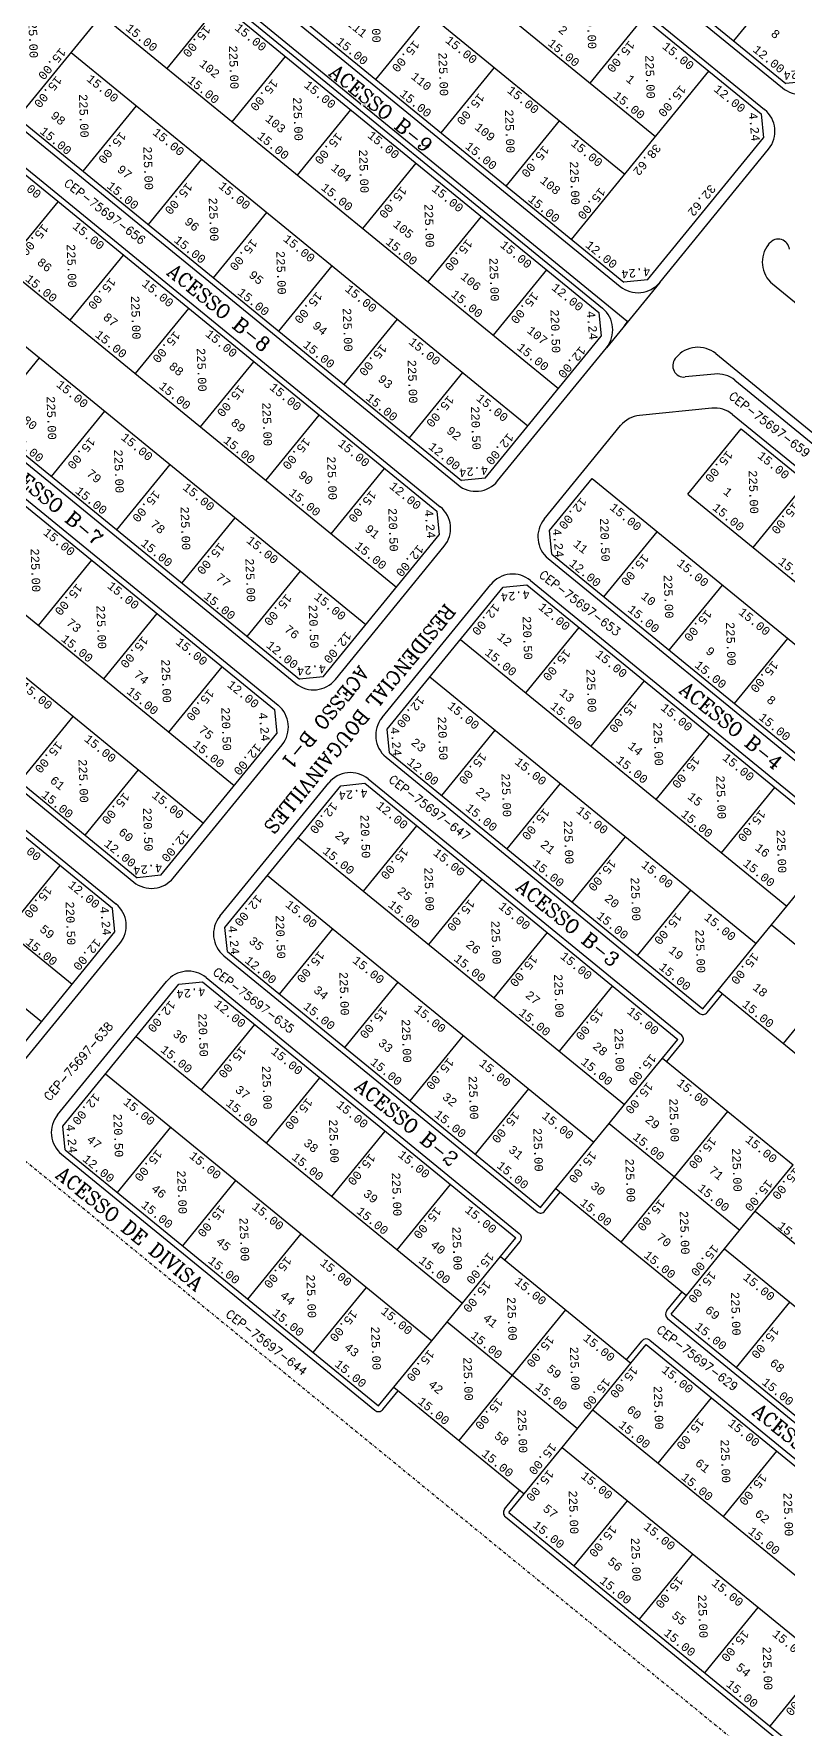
# Model space of a CAD drawing. Extents: x 8330 to 9134, y -11383 to -10245.
# Drawn here: x 8509 to 8643, y -10999.2 to -10697.7 of the extents above; entities that cross this region are included whole.
import ezdxf
from ezdxf.enums import TextEntityAlignment as Align

# ---------------------------------------------------------------- set-up
doc = ezdxf.new("R2010")
doc.units = 0
doc.header["$MEASUREMENT"] = 0
doc.linetypes.add('DASHDOT', pattern=[1, 0.5, -0.25, 0, -0.25])
doc.layers.get('0').update_dxf_attribs({"linetype": 'CONTINUOUS'})
doc.layers.get('Defpoints').update_dxf_attribs({"linetype": 'CONTINUOUS'})
for name, color, linetype in [('AREAS', 1, 'CONTINUOUS'), ('CEP', 6, 'CONTINUOUS'), ('LIMITES', 52, 'CONTINUOUS'), ('LOTES', 132, 'CONTINUOUS'), ('METRAGENS', 40, 'CONTINUOUS'), ('N_LOTE', 160, 'CONTINUOUS'), ('QUADRAS', 1, 'CONTINUOUS'), ('RUA', 160, 'CONTINUOUS')]:
    doc.layers.add(name, color=color, linetype=linetype)
doc.styles.add('MONOTXT', font='MONOTXT', dxfattribs={"height": 0.2})
doc.styles.add('ROMANC', font='ROMANC', dxfattribs={"height": 0.2})
doc.dimstyles.get("Standard").update_dxf_attribs({"dimtxt": 0.18, "dimasz": 0.18, "dimexe": 0.18, "dimexo": 0.0625, "dimgap": 0.09, "dimtad": 0, "dimtih": 1, "dimtoh": 1, "dimdec": 4, "dimzin": 0, "dimdsep": 46, "dimtxsty": 'MONOTXT', "dimcen": 0.09, "dimadec": 0, "dimazin": 0, "dimtfac": 1, "dimtdec": 4, "dimtofl": 0, "dimtmove": 0, "dimatfit": 3, "dimfxl": 1, "dimtolj": 1, "dimtzin": 0, "dimarcsym": 0})

# ---------------------------------------------------------------- blocks, each defined once
blk = doc.blocks.new('*D7')
at = {"color": 0, "lineweight": -2, "transparency": 16777216}
for p, q in [((8519.6, -10672.47), (8520.29, -10671.62)), ((8520.31, -10671.87), (8567.18, -10710.17)), ((8614.5, -10748.84), (8567.64, -10710.55)), ((8614.07, -10749.66), (8614.76, -10748.82))]:
    blk.add_line(p, q, dxfattribs=at)
at = {"color": 0, "transparency": 16777216}
for points in [[(8520.33, -10671.85), (8520.29, -10671.9), (8520.17, -10671.76)], [(8614.52, -10748.82), (8614.49, -10748.86), (8614.64, -10748.96)]]:
    blk.add_solid(points, dxfattribs=at)
at = {"layer": 'Defpoints', "color": 0, "transparency": 16777216}
for p in [(8519.56, -10672.51), (8520.17, -10671.76), (8614.03, -10749.71)]:
    blk.add_point(p, dxfattribs=at)
at = {"color": 0, "transparency": 16777216, "insert": (8567.41, -10710.36), "char_height": 0.2, "attachment_point": 5, "style": 'MONOTXT'}
blk.add_mtext('\\A1;121.9999', dxfattribs=at)

msp = doc.modelspace()

# ---------------------------------------------------------------- linework, layer by layer
msp.add_line((8620.35501, -10741.96584), (8610.86386, -10753.58127))
at = {"layer": 'LIMITES', "linetype": 'DASHDOT'}
msp.add_line((8423.06429, -10829.32276), (8971.48445, -11277.44517), dxfattribs=at)
at = {"layer": 'LOTES', "linetype": 'Continuous'}
for p, q in [((8633.52563, -10698.98024), (8643.01677, -10687.3648)), ((8532.66239, -10703.88694), (8542.15353, -10692.2715)), ((8569.81359, -10705.83325), (8579.30474, -10694.2178)), ((8607.98984, -10706.52508), (8617.48099, -10694.90964)), ((8544.27781, -10713.37808), (8553.76896, -10701.76264)), ((8581.42902, -10715.32439), (8590.92017, -10703.70895)), ((8604.65988, -10734.30667), (8629.09642, -10704.40078)), ((8517.71698, -10722.1774), (8527.20814, -10710.56195)), ((8555.89325, -10722.86923), (8565.38439, -10711.25379)), ((8593.04445, -10724.81553), (8602.5356, -10713.20009)), ((8529.33241, -10731.66854), (8538.82356, -10720.05309)), ((8567.50867, -10732.36037), (8576.99982, -10720.74493)), ((8503.79664, -10739.21337), (8513.28778, -10727.59793)), ((8540.94784, -10741.15968), (8550.43899, -10729.54423)), ((8579.12409, -10741.85151), (8588.61524, -10730.23607)), ((8515.41206, -10748.70451), (8524.90321, -10737.08907)), ((8552.56327, -10750.65082), (8562.05442, -10739.03538)), ((8590.73952, -10751.34265), (8600.23067, -10739.72721)), ((8527.0275, -10758.19566), (8536.51864, -10746.58022)), ((8564.1787, -10760.14196), (8573.66985, -10748.52652)), ((8500.46666, -10766.99497), (8509.95781, -10755.37952)), ((8538.64292, -10767.6868), (8548.13407, -10756.07136)), ((8575.79413, -10769.6331), (8585.28527, -10758.01766)), ((8512.08209, -10776.48611), (8521.57324, -10764.87066)), ((8550.25834, -10777.17794), (8559.74949, -10765.5625)), ((8523.69752, -10785.97725), (8533.18867, -10774.36181)), ((8561.87377, -10786.66908), (8571.36492, -10775.05364)), ((8636.98444, -10789.12994), (8646.47559, -10777.51449)), ((8535.31295, -10795.46839), (8544.8041, -10783.85295)), ((8610.42362, -10797.92924), (8619.91475, -10786.31382)), ((8509.77718, -10803.01322), (8519.26833, -10791.39778)), ((8546.92838, -10804.95953), (8556.41952, -10793.34409)), ((8622.03906, -10807.42037), (8631.53019, -10795.80495)), ((8521.3926, -10812.50436), (8530.88375, -10800.88892)), ((8596.50327, -10814.96525), (8605.99442, -10803.3498)), ((8633.65449, -10816.91151), (8643.14562, -10805.29609)), ((8533.00803, -10821.9955), (8542.49918, -10810.38006)), ((8608.11871, -10824.45638), (8617.60986, -10812.84093)), ((8506.44721, -10830.79481), (8515.93836, -10819.17937)), ((8581.55789, -10833.25568), (8591.04902, -10821.64026)), ((8619.73414, -10833.94752), (8629.22529, -10822.33207)), ((8518.06264, -10840.28595), (8527.55378, -10828.67051)), ((8593.17333, -10842.74681), (8602.66446, -10831.13139)), ((8631.34958, -10843.43865), (8640.84073, -10831.8232)), ((8567.63754, -10850.29169), (8577.12869, -10838.67624)), ((8604.78876, -10852.23795), (8614.27989, -10840.62253)), ((8504.14232, -10857.3219), (8513.63347, -10845.70645)), ((8642.96499, -10852.92982), (8649.72902, -10844.65187)), ((8579.25298, -10859.78282), (8588.74413, -10848.16737)), ((8616.40419, -10861.72909), (8625.89532, -10850.11367)), ((8642.36216, -10877.37388), (8661.34445, -10854.14301)), ((8552.69216, -10868.58212), (8562.18329, -10856.9667)), ((8590.86841, -10869.27396), (8600.35956, -10857.65851)), ((8640.23787, -10856.26731), (8663.46874, -10875.2496)), ((8630.74673, -10867.88274), (8637.51074, -10859.60482)), ((8564.3076, -10878.07325), (8573.79873, -10866.45783)), ((8602.48385, -10878.76509), (8611.975, -10867.14964)), ((8538.77181, -10885.61813), (8548.26296, -10874.00268)), ((8575.92303, -10887.56439), (8585.41416, -10875.94897)), ((8614.09925, -10888.25625), (8620.86329, -10879.97831)), ((8550.38725, -10895.10926), (8559.8784, -10883.49381)), ((8587.53846, -10897.05553), (8597.02959, -10885.44011)), ((8613.49643, -10912.70032), (8632.47872, -10889.46945)), ((8523.82643, -10903.90856), (8533.31756, -10892.29314)), ((8562.00268, -10904.6004), (8571.49383, -10892.98495)), ((8611.37214, -10891.59375), (8634.60301, -10910.57604)), ((8601.881, -10903.20918), (8608.64501, -10894.93126)), ((8637.33011, -10907.23856), (8644.09416, -10898.96059)), ((8535.44187, -10913.39969), (8544.933, -10901.78427)), ((8573.61812, -10914.09153), (8583.10927, -10902.47608)), ((8547.0573, -10922.89083), (8556.54843, -10911.27541)), ((8585.23353, -10923.5827), (8591.99756, -10915.30475)), ((8625.11187, -10922.19146), (8631.87586, -10913.91357)), ((8558.67273, -10932.38197), (8568.16386, -10920.76655)), ((8634.00017, -10935.02012), (8643.4913, -10923.4047)), ((8582.50641, -10926.92019), (8605.73728, -10945.90248)), ((8584.6307, -10948.02676), (8603.61299, -10924.79589)), ((8573.01527, -10938.53562), (8579.77928, -10930.2577)), ((8608.46438, -10942.565), (8615.22843, -10934.28703)), ((8620.07982, -10952.05613), (8629.57097, -10940.44068)), ((8596.24614, -10957.5179), (8603.01013, -10949.24001)), ((8631.69525, -10961.54727), (8641.1864, -10949.93182)), ((8605.13444, -10970.34656), (8614.62557, -10958.73114)), ((8616.74987, -10979.8377), (8626.241, -10968.22228)), ((8628.3653, -10989.32884), (8637.85643, -10977.71342)), ((8639.98073, -10998.81998), (8649.47185, -10987.20457))]:
    msp.add_line(p, q, dxfattribs=at)
at = {"layer": 'QUADRAS', "linetype": 'Continuous'}
for p, q in [((8563.20031, -10642.80774), (8642.18523, -10707.34751)), ((8563.83305, -10642.03338), (8642.81797, -10706.57315)), ((8560.03659, -10646.67955), (8639.02152, -10711.21932)), ((8559.40384, -10647.45392), (8638.38876, -10711.99369)), ((8549.9127, -10659.06936), (8619.60527, -10716.01622)), ((8544.45845, -10665.74437), (8614.15102, -10722.69123)), ((8534.9673, -10677.35981), (8613.95222, -10741.89958)), ((8534.33456, -10678.13417), (8613.31948, -10742.67394)), ((8530.53809, -10682.78035), (8609.52301, -10747.32012)), ((8531.17084, -10682.00598), (8610.15943, -10746.54875)), ((8506.10156, -10712.68623), (8521.04695, -10694.39579)), ((8521.04695, -10694.39579), (8602.35495, -10760.83379)), ((8515.5927, -10701.0708), (8596.9007, -10767.5088)), ((8647.03929, -10706.14829), (8642.81798, -10706.57315)), ((8505.46881, -10713.4606), (8584.45373, -10778.00037)), ((8506.10155, -10712.68624), (8585.08647, -10777.22601)), ((8638.38876, -10711.99369), (8638.81363, -10716.215)), ((8618.17354, -10741.47472), (8638.81363, -10716.21499)), ((8501.67234, -10718.10678), (8580.65726, -10782.64655)), ((8502.30509, -10717.3324), (8581.29002, -10781.87218)), ((8620.35501, -10741.96584), (8639.72961, -10718.25484)), ((8492.1812, -10729.72222), (8573.4892, -10796.16022)), ((8486.72695, -10736.39723), (8568.03495, -10802.83523)), ((8639.72922, -10735.19748), (8639.89141, -10734.99898)), ((8618.17354, -10741.47472), (8613.95223, -10741.89958)), ((8640.43732, -10742.233), (8715.55037, -10803.60896)), ((8476.60306, -10748.78703), (8555.58798, -10813.32681)), ((8477.2358, -10748.01267), (8556.22072, -10812.55244)), ((8609.52301, -10747.32012), (8609.94788, -10751.54143)), ((8473.43935, -10752.65883), (8552.42428, -10817.1986)), ((8589.30779, -10776.80115), (8609.94788, -10751.54142)), ((8472.8066, -10753.4332), (8551.79152, -10817.97297)), ((8591.48926, -10777.29227), (8610.86386, -10753.58127)), ((8623.11586, -10755.52925), (8623.27792, -10755.33091)), ((8630.31344, -10754.62281), (8765.05238, -10864.71994)), ((8630.0794, -10758.25984), (8624.86487, -10758.78468)), ((8633.74382, -10759.36289), (8759.72358, -10862.30277)), ((8629.61458, -10764.33694), (8616.75214, -10765.63152)), ((8463.31546, -10765.04864), (8544.62346, -10831.48664)), ((8599.79041, -10784.07519), (8613.38104, -10767.44267)), ((8633.279, -10765.44), (8681.95461, -10805.21357)), ((8625.369, -10779.63881), (8634.86015, -10768.02336)), ((8634.86014, -10768.02337), (8681.32186, -10805.98794)), ((8457.86121, -10771.72365), (8539.16921, -10838.16165)), ((8589.30779, -10776.80115), (8585.08648, -10777.22601)), ((8600.70641, -10786.11503), (8608.29932, -10776.82267)), ((8608.29932, -10776.82267), (8666.37647, -10824.27838)), ((8625.369, -10779.63881), (8671.83072, -10817.60338)), ((8580.65726, -10782.64655), (8581.08213, -10786.86786)), ((8447.73732, -10784.11345), (8526.72224, -10848.65322)), ((8448.37006, -10783.33909), (8527.35498, -10847.87886)), ((8560.44204, -10812.12758), (8581.08213, -10786.86785)), ((8562.62351, -10812.61871), (8581.99811, -10788.9077)), ((8601.13127, -10790.33635), (8600.70641, -10786.11503)), ((8600.49852, -10791.1107), (8656.25258, -10836.66819)), ((8601.13127, -10790.33635), (8656.88534, -10835.89384)), ((8597.3348, -10794.98251), (8653.08888, -10840.54001)), ((8456.18903, -10797.4764), (8523.55853, -10852.52503)), ((8570.92469, -10819.40163), (8590.29928, -10795.69061)), ((8571.84068, -10821.44147), (8592.48073, -10796.18175)), ((8592.48076, -10796.18175), (8596.70206, -10795.75689)), ((8596.70206, -10795.75689), (8652.45613, -10841.31438)), ((8455.47523, -10798.18454), (8522.92578, -10853.2994)), ((8584.88784, -10805.4741), (8642.96499, -10852.92982)), ((8445.98408, -10809.79997), (8515.75772, -10866.81307)), ((8560.44204, -10812.12758), (8556.22073, -10812.55244)), ((8579.43359, -10812.14911), (8637.51074, -10859.60482)), ((8440.6109, -10816.54122), (8510.30348, -10873.48807)), ((8551.79152, -10817.97297), (8552.21639, -10822.19427)), ((8572.26554, -10825.66279), (8571.84068, -10821.44147)), ((8531.5763, -10847.454), (8552.21639, -10822.19427)), ((8533.75777, -10847.94512), (8553.13238, -10824.23412)), ((8571.63279, -10826.43714), (8627.38685, -10871.99463)), ((8572.26554, -10825.66279), (8628.01961, -10871.22028)), ((8542.05896, -10854.72807), (8561.43354, -10831.01704)), ((8563.61503, -10831.50819), (8567.83633, -10831.08333)), ((8567.83634, -10831.08333), (8623.5904, -10876.64082)), ((8568.46907, -10830.30894), (8624.22315, -10875.86645)), ((8542.97495, -10856.76791), (8563.61499, -10831.50819)), ((8556.02211, -10840.80054), (8614.09926, -10888.25626)), ((8531.5763, -10847.454), (8527.35499, -10847.87886)), ((8550.56786, -10847.47555), (8608.64501, -10894.93126)), ((8523.35069, -10857.52066), (8522.92578, -10853.2994)), ((8640.23787, -10856.26731), (8642.96498, -10852.92981)), ((8502.7106, -10882.78038), (8523.35069, -10857.52065)), ((8543.39981, -10860.98923), (8542.97495, -10856.76791)), ((8637.51074, -10859.60482), (8640.23787, -10856.26731)), ((8504.89203, -10883.27155), (8524.26663, -10859.56055)), ((8543.39981, -10860.98923), (8599.15386, -10906.5467)), ((8542.76707, -10861.76358), (8598.52113, -10907.32106)), ((8513.19324, -10890.0545), (8532.56781, -10866.34349)), ((8514.10922, -10892.09435), (8534.74926, -10866.83463)), ((8534.7493, -10866.83463), (8538.9706, -10866.40977)), ((8538.9706, -10866.40977), (8594.72467, -10911.96726)), ((8539.60334, -10865.63539), (8595.35742, -10911.19289)), ((8628.01962, -10871.22023), (8630.74673, -10867.88274)), ((8628.79396, -10871.853), (8631.5211, -10868.51548)), ((8630.74673, -10867.88274), (8653.9776, -10886.86502)), ((8527.15638, -10876.12698), (8585.23353, -10923.5827)), ((8620.86329, -10879.97831), (8623.59043, -10876.64078)), ((8621.63766, -10880.61105), (8624.36477, -10877.27356)), ((8620.86329, -10879.97831), (8644.09416, -10898.96059)), ((8521.70213, -10882.80199), (8579.77928, -10930.2577)), ((8611.37214, -10891.59375), (8614.09926, -10888.25626)), ((8514.53408, -10896.31567), (8514.10922, -10892.09435)), ((8608.64501, -10894.93126), (8611.37214, -10891.59375)), ((8513.90134, -10897.09003), (8569.6554, -10942.6475)), ((8514.53408, -10896.31567), (8570.28813, -10941.87314)), ((8599.15389, -10906.54667), (8601.881, -10903.20918)), ((8601.881, -10903.20918), (8625.11187, -10922.19146)), ((8599.92823, -10907.17945), (8602.65537, -10903.84192)), ((8631.87586, -10913.91357), (8637.33012, -10907.23856)), ((8637.33011, -10907.23856), (8695.40726, -10954.69427)), ((8591.99756, -10915.30475), (8594.7247, -10911.96722)), ((8591.99756, -10915.30475), (8615.22843, -10934.28703)), ((8592.77193, -10915.93749), (8595.49904, -10912.6)), ((8631.87586, -10913.91357), (8689.95301, -10961.36927)), ((8621.61035, -10924.89626), (8624.33751, -10921.55871)), ((8579.77928, -10930.2577), (8585.23353, -10923.5827)), ((8622.38473, -10925.52899), (8625.11187, -10922.19146)), ((8621.75197, -10926.30336), (8677.50603, -10971.86084)), ((8622.38472, -10925.52901), (8678.13878, -10971.08649)), ((8614.45407, -10933.65428), (8617.18116, -10930.31681)), ((8618.58827, -10930.17519), (8674.34233, -10975.73267)), ((8615.22843, -10934.28703), (8617.95553, -10930.94955)), ((8617.95552, -10930.94956), (8673.70959, -10976.50704)), ((8570.28816, -10941.87311), (8573.01527, -10938.53562)), ((8571.0625, -10942.50588), (8573.78964, -10939.16836)), ((8573.01527, -10938.53562), (8596.24614, -10957.5179)), ((8603.01014, -10949.24001), (8608.46438, -10942.565)), ((8608.46438, -10942.565), (8666.54153, -10990.02071)), ((8603.01013, -10949.24001), (8661.08728, -10996.69571)), ((8592.74462, -10960.2227), (8595.47179, -10956.88515)), ((8593.519, -10960.85543), (8596.24615, -10957.5179)), ((8592.88624, -10961.6298), (8648.6403, -11007.18728)), ((8593.51899, -10960.85545), (8649.27305, -11006.41293))]:
    msp.add_line(p, q, dxfattribs=at)
for centre, radius, start, end in [((8645.34894, -10703.4757), 5, 230.7472444, 320.7472917), ((8635.8578, -10715.09113), 5, 320.7472278, 50.747175), ((8641.44013, -10736.26447), 2, 5.7471917, 140.7472389), ((8643.60103, -10738.36118), 5, 140.7473417, 230.7472694), ((8616.4832, -10738.80213), 5, 230.7471972, 320.7472778), ((8606.99205, -10750.41756), 5, 320.7472333, 50.7471972), ((8624.66459, -10756.79473), 2, 140.7472333, 275.7472917), ((8627.14973, -10758.49462), 5, 50.7472278, 140.7472306), ((8630.58011, -10763.23471), 5, 50.7472694, 95.7474167), ((8630.11529, -10769.31181), 5, 50.7472361, 95.7472917), ((8617.25286, -10770.60638), 5, 95.7474694, 140.7473472), ((8587.61745, -10774.12856), 5, 230.7472056, 320.7472667), ((8578.1263, -10785.74399), 5, 320.7472972, 50.7472111), ((8603.66223, -10787.2389), 5, 140.7473278, 230.7471861), ((8594.17109, -10798.85432), 5, 50.7472333, 140.7472778), ((8558.7517, -10809.45499), 5, 230.7472472, 320.7472361), ((8549.26056, -10821.07041), 5, 320.7473, 50.7471778), ((8574.79651, -10822.56533), 5, 140.7473333, 230.7472222), ((8565.30535, -10834.18075), 5, 50.7472278, 140.7472639), ((8529.88595, -10844.78141), 5, 230.7472361, 320.7473056), ((8520.39482, -10856.39684), 5, 320.7472861, 50.7472139), ((8545.93078, -10857.89177), 5, 140.7473167, 230.7472444), ((8536.43962, -10869.5072), 5, 50.7472167, 140.7472833), ((8628.0196, -10871.22026), 1, 230.7471833, 320.74735), ((8623.59041, -10876.64082), 1, 320.7473417, 50.7474861), ((8517.06505, -10893.21821), 5, 140.7472639, 230.7472694), ((8599.15387, -10906.5467), 1, 230.7471639, 320.7472167), ((8594.72468, -10911.96726), 1, 320.7474056, 50.7473333), ((8622.38472, -10925.529), 1, 140.7473056, 230.7472194), ((8617.95552, -10930.94955), 1, 50.7472444, 140.7471833), ((8570.28814, -10941.87314), 1, 230.747125, 320.7472972), ((8593.51899, -10960.85544), 1, 140.7471556, 230.7471944)]:
    msp.add_arc(centre, radius, start, end, dxfattribs=at)

# ---------------------------------------------------------------- texts
at = {"layer": 'AREAS', "linetype": 'Continuous', "style": 'MONOTXT'}
for s, p in [('225.00', (8568.9386, -10691.56453)), ('225.00', (8507.9339, -10694.31113)), ('225.00', (8607.31903, -10692.68156)), ('225.00', (8543.65734, -10699.82475)), ('225.00', (8580.95579, -10701.05921)), ('225.00', (8617.75255, -10701.52465)), ('225.00', (8516.97007, -10708.46009)), ('225.00', (8555.08608, -10709.02826)), ('225.00', (8592.78665, -10711.2055)), ('225.00', (8528.42831, -10717.76861)), ('225.00', (8566.80871, -10718.32714)), ('225.00', (8604.33805, -10720.42093)), ('225.00', (8540.07285, -10726.89096)), ('225.00', (8578.45328, -10728.00799)), ('225.00', (8514.79159, -10735.15118)), ('225.00', (8552.09004, -10736.38564)), ('225.00', (8590.00469, -10737.59577)), ('225.00', (8526.22033, -10744.35469)), ('225.00', (8563.9209, -10746.53193)), ('220.50', (8600.89723, -10746.7866)), ('225.00', (8537.94296, -10753.65357)), ('225.00', (8575.4723, -10755.74736)), ('225.00', (8511.2071, -10762.21739)), ('225.00', (8549.58753, -10763.33442)), ('220.50', (8586.73747, -10764.00735)), ('225.00', (8523.22429, -10771.71207)), ('225.00', (8561.13894, -10772.9222)), ('225.00', (8636.1584, -10775.39488)), ('225.00', (8535.05515, -10781.85836)), ('220.50', (8572.03148, -10782.11303)), ('220.50', (8609.70622, -10783.89841)), ('225.00', (8508.37139, -10789.31631)), ('225.00', (8546.60655, -10791.07379)), ('225.00', (8621.04087, -10794.00387)), ('225.00', (8520.08904, -10799.43521)), ('220.50', (8557.87172, -10799.33378)), ('220.50', (8595.93196, -10801.35234)), ('225.00', (8632.13281, -10802.40255)), ('225.00', (8531.64045, -10809.02299)), ('225.00', (8607.29267, -10810.72132)), ('220.50', (8542.31377, -10817.55674)), ('220.50', (8580.84049, -10819.22485)), ('225.00', (8619.20717, -10820.22624)), ('225.00', (8516.88884, -10826.80954)), ('225.00', (8592.17514, -10829.33031)), ('225.00', (8630.38843, -10829.7084)), ('220.50', (8528.37323, -10835.43457)), ('220.50', (8567.06623, -10836.67878)), ('225.00', (8603.26708, -10837.72899)), ('225.00', (8641.13924, -10839.32165)), ('225.00', (8578.42694, -10846.04776)), ('225.00', (8615.18158, -10847.83445)), ('220.50', (8514.60543, -10852.12649)), ('220.50', (8551.97476, -10854.55129)), ('225.00', (8590.34144, -10855.55268)), ('225.00', (8626.69559, -10857.09767)), ('225.00', (8563.30941, -10864.65675)), ('225.00', (8601.5227, -10865.03484)), ('220.50', (8538.2005, -10872.00522)), ('225.00', (8574.40135, -10873.05543)), ('225.00', (8612.27351, -10874.64809)), ('225.00', (8549.56121, -10881.3742)), ('225.00', (8586.31585, -10883.16089)), ('225.00', (8622.0355, -10887.17001)), ('220.50', (8523.10903, -10889.87773)), ('225.00', (8561.47571, -10890.87912)), ('225.00', (8597.82986, -10892.42411)), ('225.00', (8633.21436, -10896.01318)), ('225.00', (8534.44368, -10899.98319)), ('225.00', (8572.65697, -10900.36128)), ('225.00', (8614.23272, -10897.87249)), ('225.00', (8545.53562, -10908.38187)), ('225.00', (8623.89865, -10907.18348)), ('225.00', (8583.40778, -10909.97453)), ('225.00', (8557.45012, -10918.48733)), ('225.00', (8593.16977, -10922.49645)), ('225.00', (8633.00198, -10921.60362)), ('225.00', (8568.96413, -10927.75055)), ('225.00', (8585.36699, -10933.19893)), ('225.00', (8604.34863, -10931.33962)), ('225.00', (8619.25378, -10938.32107)), ('225.00', (8595.03292, -10942.50992)), ('225.00', (8631.16828, -10947.82599)), ('225.00', (8604.13625, -10956.93006)), ('225.00', (8642.34954, -10957.30815)), ('225.00', (8615.22819, -10965.32874)), ('225.00', (8627.14269, -10975.4342)), ('225.00', (8638.6567, -10984.69742))]:
    msp.add_text(s, height=1.5, rotation=271.9987528, dxfattribs=at).set_placement(p)
at = {"layer": 'CEP', "linetype": 'Continuous', "style": 'ROMANC'}
for s, rotation, p in [('CEP-75697-656', 322.3256083, (8514.19493, -10724.57936)), ('CEP-75697-659', 322.3256083, (8632.49591, -10762.46839)), ('CEP-75697-653', 322.3256083, (8598.74903, -10794.2547)), ('CEP-75697-647', 322.3256083, (8571.96182, -10830.67379)), ('CEP-75697-635', 322.3256083, (8540.68721, -10864.93688)), ('CEP-75697-638', 49.5068657, (8511.75508, -10887.70873)), ('CEP-75697-644', 322.3256083, (8542.95665, -10925.7978)), ('CEP-75697-629', 322.3256083, (8619.65549, -10928.58682))]:
    msp.add_text(s, height=1.5, rotation=rotation, dxfattribs=at).set_placement(p)
at = {"layer": 'METRAGENS', "linetype": 'Continuous', "style": 'MONOTXT'}
for s, rotation, p in [('15.00 ', 320.7472222, (8525.15989, -10696.93541)), ('15.00', 230.7472389, (8539.45011, -10696.11814)), ('15.00 ', 320.7472222, (8544.57532, -10696.86388)), ('15.00 ', 320.7472222, (8562.63067, -10699.31138)), ('15.00 ', 320.7472222, (8582.06268, -10699.0985)), ('15.00', 230.7472389, (8513.69001, -10700.11292)), ('15.00', 230.7472389, (8576.64642, -10698.75989)), ('15.00 ', 320.7472222, (8600.28957, -10699.62501)), ('15.00', 230.7472389, (8614.92979, -10698.82225)), ('15.00 ', 320.7472222, (8620.66237, -10700.1771)), ('12.00 ', 320.7472222, (8636.78741, -10700.75394)), ('15.00', 230.7472389, (8512.96351, -10705.10869)), ('15.00 ', 320.7472222, (8518.21259, -10705.96099)), ('15.00 ', 320.7472222, (8536.16372, -10706.20716)), ('15.00', 230.7472389, (8551.44756, -10705.66522)), ('15.00 ', 320.7472222, (8556.90249, -10707.06254)), ('15.00 ', 320.7472222, (8593.05771, -10708.00534)), ('15.00', 230.7472389, (8624.0609, -10706.72939)), ('12.00 ', 320.7472222, (8629.83195, -10707.77855)), ('15.00 ', 320.7472222, (8573.93534, -10708.62402)), ('15.00', 230.7472389, (8588.18525, -10708.18514)), ('15.00 ', 320.7472222, (8611.92874, -10708.95717)), ('15.00 ', 320.7472222, (8509.88456, -10715.28597)), ('15.00', 230.7472389, (8524.402, -10715.03528)), ('15.00 ', 320.7472222, (8529.95209, -10715.48651)), ('15.00 ', 320.7472222, (8548.57537, -10716.13656)), ('15.00', 230.7472389, (8562.91477, -10715.162)), ('15.00 ', 320.7472222, (8568.21218, -10716.01656)), ('15.00 ', 320.7472222, (8604.39586, -10717.43058)), ('15.00 ', 320.7472222, (8585.5745, -10717.949)), ('15.00', 230.7472389, (8599.69245, -10717.49433)), ('38.62', 230.7472389, (8619.58935, -10717.15502)), ('15.00 ', 320.7472222, (8504.47893, -10723.06586)), ('15.00 ', 320.7472222, (8521.82474, -10725.01203)), ('15.00', 230.7472389, (8536.22749, -10724.09537)), ('15.00 ', 320.7472222, (8541.6916, -10725.01203)), ('15.00 ', 320.7472222, (8559.93507, -10725.29692)), ('15.00', 230.7472389, (8574.3748, -10724.76624)), ('15.00 ', 320.7472222, (8579.63357, -10725.51527)), ('15.00', 230.7472389, (8609.71468, -10724.97425)), ('32.62', 230.7472389, (8629.32917, -10724.38056)), ('15.00 ', 320.7472222, (8596.7702, -10727.35718)), ('15.00', 230.7472389, (8510.58436, -10731.44457)), ('15.00 ', 320.7472222, (8515.70957, -10732.19031)), ('15.00 ', 320.7472222, (8533.76492, -10734.63781)), ('15.00', 230.7472389, (8547.78067, -10734.08632)), ('15.00 ', 320.7472222, (8553.19693, -10734.42493)), ('15.00 ', 320.7472222, (8571.42382, -10734.95144)), ('15.00', 230.7472389, (8586.06404, -10734.14868)), ('15.00 ', 320.7472222, (8591.79662, -10735.50353)), ('12.00 ', 320.7472222, (8606.99009, -10735.52185)), ('15.00 ', 320.7472222, (8507.29797, -10741.53359)), ('15.00', 230.7472389, (8522.58181, -10740.99165)), ('15.00 ', 320.7472222, (8528.03674, -10742.38897)), ('15.00 ', 320.7472222, (8545.06959, -10743.95045)), ('15.00', 230.7472389, (8559.3195, -10743.51157)), ('15.00 ', 320.7472222, (8564.19196, -10743.33177)), ('15.00 ', 320.7472222, (8583.06299, -10744.2836)), ('15.00', 230.7472389, (8597.80355, -10743.5452)), ('12.00 ', 320.7472222, (8600.9662, -10743.10498)), ('15.00 ', 320.7472222, (8519.70962, -10751.46299)), ('15.00', 230.7472389, (8534.04902, -10750.48843)), ('15.00 ', 320.7472222, (8539.34643, -10751.34299)), ('15.00 ', 320.7472222, (8556.70875, -10753.27543)), ('15.00 ', 320.7472222, (8575.53011, -10752.75701)), ('15.00', 230.7472389, (8570.8267, -10752.82076)), ('15.00 ', 320.7472222, (8594.80967, -10753.73757)), ('12.00', 230.7472389, (8606.21941, -10753.20498)), ('15.00 ', 320.7472222, (8512.82585, -10760.33846)), ('15.00 ', 320.7472222, (8531.06932, -10760.62335)), ('15.00', 230.7472389, (8545.50905, -10760.09267)), ('15.00 ', 320.7472222, (8550.76782, -10760.8417)), ('15.00 ', 320.7472222, (8567.90445, -10762.68361)), ('15.00', 230.7472389, (8582.76688, -10761.9452)), ('15.00 ', 320.7472222, (8587.57063, -10762.78388)), ('15.00 ', 320.7472222, (8504.89917, -10769.96424)), ('15.00', 230.7472389, (8518.91492, -10769.41275)), ('15.00 ', 320.7472222, (8524.33118, -10769.75136)), ('15.00 ', 320.7472222, (8542.55807, -10770.27787)), ('15.00', 230.7472389, (8557.19829, -10769.47511)), ('15.00 ', 320.7472222, (8562.93087, -10770.82996)), ('12.00 ', 320.7472222, (8579.05591, -10771.4068)), ('12.00', 230.7472389, (8593.38347, -10768.64324)), ('15.00', 230.7472389, (8632.39555, -10771.76308)), ('15.00 ', 320.7472222, (8637.6258, -10773.01515)), ('15.00 ', 320.7472222, (8516.20384, -10779.27688)), ('15.00', 230.7472389, (8530.45375, -10778.838)), ('15.00 ', 320.7472222, (8535.32621, -10778.6582)), ('15.00 ', 320.7472222, (8554.19724, -10779.61003)), ('15.00', 230.7472389, (8568.9378, -10778.87163)), ('12.00 ', 320.7472222, (8572.10045, -10778.43141)), ('12.00', 230.7472389, (8606.37476, -10780.11156)), ('15.00 ', 320.7472222, (8611.31465, -10782.21316)), ('15.00 ', 320.7472222, (8629.60212, -10782.25497)), ('15.00', 230.7472389, (8644.20993, -10780.96806)), ('15.00 ', 320.7472222, (8510.48069, -10786.66941)), ('15.00 ', 320.7472222, (8527.843, -10788.60186)), ('15.00', 230.7472389, (8541.96095, -10788.14719)), ('15.00 ', 320.7472222, (8546.66436, -10788.08344)), ('15.00 ', 320.7472222, (8565.94392, -10789.064)), ('12.00', 230.7472389, (8577.35366, -10788.53141)), ('12.00 ', 320.7472222, (8604.09458, -10792.16979)), ('15.00', 230.7472389, (8617.45084, -10790.16129)), ('15.00 ', 320.7472222, (8623.26658, -10792.15585)), ('15.00 ', 320.7472222, (8641.31638, -10791.84622)), ('15.00', 230.7472389, (8516.64331, -10795.41909)), ('15.00 ', 320.7472222, (8521.90208, -10796.16812)), ('15.00 ', 320.7472222, (8539.0387, -10798.01004)), ('15.00', 230.7472389, (8553.90113, -10797.27163)), ('15.00 ', 320.7472222, (8558.70488, -10798.11031)), ('12.00', 230.7472389, (8590.92366, -10798.96178)), ('12.00 ', 320.7472222, (8598.61132, -10799.9428)), ('15.00 ', 320.7472222, (8614.51158, -10800.35082)), ('15.00', 230.7472389, (8628.66449, -10800.06665)), ('15.00 ', 320.7472222, (8634.23558, -10800.83715)), ('15.00 ', 320.7472222, (8513.69233, -10805.60429)), ('15.00', 230.7472389, (8528.33255, -10804.80153)), ('15.00 ', 320.7472222, (8534.06513, -10806.15638)), ('12.00 ', 320.7472222, (8550.19016, -10806.73323)), ('12.00', 230.7472389, (8564.51772, -10803.96967)), ('15.00 ', 320.7472222, (8589.0944, -10808.04143)), ('15.00', 230.7472389, (8603.52982, -10807.08952)), ('15.00 ', 320.7472222, (8608.76007, -10808.34159)), ('15.00 ', 320.7472222, (8626.42608, -10810.25618)), ('15.00', 230.7472389, (8640.47886, -10809.17157)), ('12.00 ', 320.7472222, (8543.23471, -10813.75783)), ('15.00 ', 320.7472222, (8506.46047, -10813.98462)), ('15.00 ', 320.7472222, (8525.3315, -10814.93645)), ('15.00', 230.7472389, (8540.07206, -10814.19805)), ('12.00', 230.7472389, (8577.50903, -10815.438)), ('15.00 ', 320.7472222, (8582.44892, -10817.5396)), ('15.00 ', 320.7472222, (8600.73639, -10817.58141)), ('15.00', 230.7472389, (8615.3442, -10816.2945)), ('15.00 ', 320.7472222, (8620.38813, -10817.84673)), ('15.00 ', 320.7472222, (8637.83997, -10819.56121)), ('15.00', 230.7472389, (8513.09521, -10823.47361)), ('15.00 ', 320.7472222, (8517.79862, -10823.40986)), ('15.00 ', 320.7472222, (8537.07818, -10824.39042)), ('12.00', 230.7472389, (8548.48792, -10823.85783)), ('12.00 ', 320.7472222, (8575.22885, -10827.49623)), ('15.00', 230.7472389, (8588.58511, -10825.48773)), ('15.00 ', 320.7472222, (8594.40085, -10827.48229)), ('15.00 ', 320.7472222, (8612.45065, -10827.17266)), ('15.00', 230.7472389, (8626.52177, -10826.18511)), ('15.00 ', 320.7472222, (8631.38063, -10826.73761)), ('15.00 ', 320.7472222, (8510.17296, -10833.33646)), ('15.00', 230.7472389, (8525.03539, -10832.59805)), ('15.00 ', 320.7472222, (8529.83914, -10833.43673)), ('12.00', 230.7472389, (8562.05793, -10834.28822)), ('12.00 ', 320.7472222, (8569.74559, -10835.26924)), ('15.00 ', 320.7472222, (8585.64585, -10835.67726)), ('15.00', 230.7472389, (8599.79876, -10835.39309)), ('15.00 ', 320.7472222, (8605.36985, -10836.16359)), ('15.00 ', 320.7472222, (8623.99251, -10836.77786)), ('15.00', 230.7472389, (8638.23602, -10835.69025)), ('15.00 ', 320.7472222, (8504.43894, -10840.94272)), ('12.00', 230.7472389, (8535.65198, -10839.29609)), ('12.00 ', 320.7472222, (8521.32442, -10842.05965)), ('15.00 ', 320.7472222, (8560.22867, -10843.36787)), ('15.00', 230.7472389, (8574.66409, -10842.41596)), ('15.00 ', 320.7472222, (8579.89434, -10843.66803)), ('15.00 ', 320.7472222, (8597.56035, -10845.58262)), ('15.00', 230.7472389, (8611.61313, -10844.49801)), ('15.00 ', 320.7472222, (8616.92565, -10845.79665)), ('15.00 ', 320.7472222, (8635.05164, -10845.55548)), ('12.00 ', 320.7472222, (8514.90602, -10849.37441)), ('15.00', 230.7472389, (8511.2277, -10849.28734)), ('12.00', 230.7472389, (8548.6433, -10850.76444)), ('15.00 ', 320.7472222, (8553.58319, -10852.86604)), ('15.00 ', 320.7472222, (8571.87066, -10852.90785)), ('15.00', 230.7472389, (8586.47847, -10851.62094)), ('15.00 ', 320.7472222, (8591.5224, -10853.17317)), ('15.00 ', 320.7472222, (8608.97424, -10854.88765)), ('15.00', 230.7472389, (8623.31787, -10854.00016)), ('15.00 ', 320.7472222, (8628.11144, -10855.14601)), ('15.00 ', 320.7472222, (8507.34247, -10859.55278)), ('12.00', 230.7472389, (8519.93787, -10858.59237)), ('15.00', 230.7472389, (8559.71938, -10860.81417)), ('15.00 ', 320.7472222, (8602.5149, -10862.06405)), ('15.00', 230.7472389, (8637.00838, -10861.09218)), ('12.00 ', 320.7472222, (8546.36312, -10862.82267)), ('15.00 ', 320.7472222, (8565.53512, -10862.80873)), ('15.00 ', 320.7472222, (8583.58492, -10862.4991)), ('15.00', 230.7472389, (8597.65604, -10861.51155)), ('15.00 ', 320.7472222, (8620.08776, -10863.99257)), ('12.00', 230.7472389, (8533.1922, -10869.61466)), ('12.00 ', 320.7472222, (8540.87986, -10870.59568)), ('15.00 ', 320.7472222, (8556.78012, -10871.0037)), ('15.00 ', 320.7472222, (8634.87748, -10870.62007)), ('15.00', 230.7472389, (8570.93303, -10870.71953)), ('15.00 ', 320.7472222, (8576.50412, -10871.49003)), ('15.00 ', 320.7472222, (8595.12678, -10872.1043)), ('15.00', 230.7472389, (8609.37029, -10871.01669)), ('15.00 ', 320.7472222, (8614.3959, -10871.87705)), ('15.00 ', 320.7472222, (8531.36294, -10878.69431)), ('15.00', 230.7472389, (8545.79836, -10877.7424)), ('15.00 ', 320.7472222, (8551.02861, -10878.99447)), ('15.00', 230.7472389, (8618.76257, -10879.10463)), ('15.00 ', 320.7472222, (8568.69462, -10880.90906)), ('15.00', 230.7472389, (8582.7474, -10879.82445)), ('15.00 ', 320.7472222, (8588.05992, -10881.12309)), ('15.00 ', 320.7472222, (8606.18591, -10880.88192)), ('15.00', 230.7472389, (8618.20363, -10884.13127)), ('15.00 ', 320.7472222, (8623.24583, -10884.62984)), ('12.00', 230.7472389, (8519.77757, -10886.09088)), ('15.00 ', 320.7472222, (8524.71746, -10888.00631)), ('15.00 ', 320.7472222, (8543.00493, -10888.23429)), ('15.00', 230.7472389, (8557.61274, -10886.94738)), ('15.00 ', 320.7472222, (8562.65667, -10888.49961)), ('15.00 ', 320.7472222, (8580.10851, -10890.21409)), ('15.00', 230.7472389, (8594.45214, -10889.3266)), ('15.00 ', 320.7472222, (8599.24571, -10890.47245)), ('15.00 ', 320.7472222, (8615.42063, -10894.21768)), ('15.00', 230.7472389, (8629.47565, -10893.9053)), ('15.00 ', 320.7472222, (8635.44942, -10894.68311)), ('12.00 ', 320.7472222, (8517.49739, -10898.14911)), ('15.00', 230.7472389, (8530.85365, -10896.14061)), ('15.00 ', 320.7472222, (8536.48308, -10897.57665)), ('15.00 ', 320.7472222, (8554.71919, -10897.82554)), ('15.00', 230.7472389, (8568.79031, -10896.83799)), ('15.00 ', 320.7472222, (8573.64917, -10897.39049)), ('15.00', 230.7472389, (8608.14265, -10896.41862)), ('15.00 ', 320.7472222, (8591.22203, -10899.31901)), ('15.00', 230.7472389, (8644.35666, -10899.36283)), ('15.00 ', 320.7472222, (8626.97212, -10903.34011)), ('15.00', 230.7472389, (8639.47293, -10901.471)), ('15.00 ', 320.7472222, (8527.91439, -10906.33014)), ('15.00', 230.7472389, (8542.0673, -10906.04597)), ('15.00 ', 320.7472222, (8547.63839, -10906.6303)), ('15.00', 230.7472389, (8580.50456, -10906.34313)), ('15.00 ', 320.7472222, (8585.53017, -10907.20349)), ('15.00 ', 320.7472222, (8606.01175, -10905.94651)), ('15.00', 230.7472389, (8620.34624, -10904.98252)), ('15.00 ', 320.7472222, (8566.26105, -10907.43074)), ('15.00 ', 320.7472222, (8641.1906, -10910.04089)), ('15.00 ', 320.7472222, (8539.82889, -10916.2355)), ('15.00', 230.7472389, (8553.88167, -10915.15089)), ('15.00 ', 320.7472222, (8577.32018, -10916.20836)), ('15.00', 230.7472389, (8589.89684, -10914.43107)), ('15.00 ', 320.7472222, (8617.37693, -10915.25511)), ('15.00', 230.7472389, (8629.87774, -10913.01366)), ('15.00 ', 320.7472222, (8559.75313, -10916.63571)), ('15.00', 230.7472389, (8629.41195, -10917.76104)), ('15.00 ', 320.7472222, (8635.04138, -10919.19708)), ('15.00', 230.7472389, (8589.3379, -10919.45771)), ('15.00 ', 320.7472222, (8594.3801, -10919.95628)), ('15.00 ', 320.7472222, (8570.56629, -10925.24037)), ('15.00 ', 320.7472222, (8551.24278, -10925.54053)), ('15.00', 230.7472389, (8565.58641, -10924.65304)), ('15.00 ', 320.7472222, (8626.47269, -10927.95057)), ('15.00 ', 320.7472222, (8586.5549, -10929.54412)), ('15.00', 230.7472389, (8600.60992, -10929.23174)), ('15.00 ', 320.7472222, (8606.58369, -10930.00955)), ('15.00', 230.7472389, (8640.6256, -10927.6664)), ('15.00', 230.7472389, (8579.27692, -10931.74506)), ('15.00 ', 320.7472222, (8562.3563, -10934.64545)), ('15.00', 230.7472389, (8615.49093, -10934.68927)), ('15.00 ', 320.7472222, (8620.53486, -10935.66208)), ('15.00 ', 320.7472222, (8598.10639, -10938.66655)), ('15.00', 230.7472389, (8610.6072, -10936.79744)), ('15.00 ', 320.7472222, (8638.38719, -10937.85593)), ('15.00 ', 320.7472222, (8577.14602, -10941.27295)), ('15.00', 230.7472389, (8591.48051, -10940.30896)), ('15.00 ', 320.7472222, (8612.88381, -10945.46042)), ('15.00', 230.7472389, (8627.30531, -10943.89425)), ('15.00 ', 320.7472222, (8632.34924, -10945.16722)), ('15.00', 230.7472389, (8601.01201, -10948.3401)), ('15.00 ', 320.7472222, (8588.5112, -10950.58155)), ('15.00', 230.7472389, (8600.54622, -10953.08748)), ('15.00 ', 320.7472222, (8606.17565, -10954.52352)), ('15.00 ', 320.7472222, (8624.03913, -10954.77241)), ('15.00', 230.7472389, (8638.48288, -10953.78486)), ('15.00 ', 320.7472222, (8597.60696, -10963.27701)), ('15.00', 230.7472389, (8611.75987, -10962.99284)), ('15.00 ', 320.7472222, (8617.33096, -10963.57717)), ('15.00 ', 320.7472222, (8635.95362, -10964.37761)), ('15.00 ', 320.7472222, (8609.52146, -10973.18237)), ('15.00', 230.7472389, (8623.57424, -10972.09776)), ('15.00 ', 320.7472222, (8629.4457, -10973.58258)), ('15.00 ', 320.7472222, (8620.93535, -10982.4874)), ('15.00', 230.7472389, (8635.27898, -10981.59991)), ('15.00 ', 320.7472222, (8640.25886, -10982.65267)), ('15.00 ', 320.7472222, (8632.04887, -10991.59232)), ('15.00', 230.7472389, (8646.73372, -10991.20525))]:
    msp.add_text(s, height=1.5, rotation=rotation, dxfattribs=at).set_placement(p)
for rotation, p in [(185.7473861, (8644.90328, -10704.20193)), (275.7480056, (8636.45193, -10714.35823)), (185.7473861, (8616.03753, -10739.52836)), (275.7480056, (8607.58618, -10749.68466)), (185.7473861, (8587.17178, -10774.85479)), (275.7480056, (8578.72043, -10785.01109)), (275.7480056, (8601.54547, -10788.39387)), (185.7473861, (8594.59178, -10796.98322)), (185.7473861, (8558.30603, -10810.18122)), (275.7480056, (8549.22194, -10821.11188)), (275.7480056, (8572.67974, -10823.72031)), (185.7473861, (8565.72605, -10832.30966)), (185.7473861, (8529.17291, -10845.62492)), (275.7480056, (8520.9816, -10855.6417)), (275.7480056, (8543.81401, -10859.04675)), (185.7473861, (8536.86032, -10867.6361)), (275.7480056, (8514.94828, -10894.37319))]:
    msp.add_text('4.24', height=1.5, rotation=rotation, dxfattribs=at).set_placement(p, align=Align.CENTER)
at = {"layer": 'N_LOTE', "linetype": 'Continuous', "style": 'MONOTXT'}
for s, p in [('111', (8564.49249, -10696.0489)), ('2', (8602.16798, -10697.24711)), ('8', (8639.98583, -10697.93129)), ('102', (8538.26126, -10703.27937)), ('110', (8575.93457, -10705.52953)), ('1', (8614.18516, -10705.99711)), ('98', (8511.80485, -10712.49478)), ('103', (8549.99897, -10713.05331)), ('109', (8587.27203, -10714.5476)), ('97', (8523.63572, -10722.08257)), ('104', (8561.71318, -10721.7887)), ('108', (8598.91658, -10724.04229)), ('96', (8535.62674, -10731.37533)), ('105', (8572.74328, -10731.82885)), ('86', (8509.39551, -10738.6058)), ('95', (8547.06882, -10740.85596)), ('106', (8584.76046, -10741.13737)), ('87', (8521.13322, -10748.37974)), ('94', (8558.40628, -10749.87403)), ('107', (8596.59134, -10750.72515)), ('88', (8532.84743, -10757.11513)), ('93', (8570.05083, -10759.36872)), ('80', (8506.76099, -10766.70176)), ('89', (8543.87753, -10767.15528)), ('92', (8582.25433, -10768.58415)), ('79', (8518.20307, -10776.18239)), ('90', (8555.89471, -10776.4638)), ('1', (8631.50711, -10779.40824)), ('78', (8529.54053, -10785.20046)), ('91', (8567.72559, -10786.05158)), ('11    ', (8604.8137, -10788.70971)), ('77', (8541.18508, -10794.69515)), ('10', (8616.87271, -10798.00778)), ('73', (8514.59826, -10802.74501)), ('76', (8553.38858, -10803.91058)), ('12', (8591.27619, -10805.23991)), ('9', (8628.38672, -10807.78522)), ('74', (8526.61544, -10811.98052)), ('13', (8602.3662, -10815.16618)), ('8', (8639.24166, -10816.45953)), ('75', (8538.15403, -10821.78732)), ('23    ', (8575.94797, -10824.03615)), ('14', (8614.55352, -10824.66544)), ('61', (8511.68659, -10830.79594)), ('22', (8587.44804, -10832.7757)), ('15', (8625.16642, -10833.67031)), ('60', (8523.89009, -10840.01137)), ('24', (8562.41046, -10840.56635)), ('21', (8598.96205, -10842.1808)), ('16', (8637.1515, -10842.76422)), ('25', (8573.50047, -10850.49262)), ('20', (8610.37593, -10851.78597)), ('59', (8509.84282, -10857.26181)), ('35    ', (8547.08224, -10859.36259)), ('26', (8585.68779, -10859.99188)), ('19', (8621.78982, -10860.99094)), ('34', (8558.58231, -10868.10214)), ('18', (8636.75378, -10867.61243)), ('27', (8596.30069, -10868.99675)), ('36', (8533.54473, -10875.89279)), ('33', (8570.09632, -10877.50724)), ('28', (8608.28577, -10878.09066)), ('37', (8544.63474, -10885.81906)), ('32', (8581.5102, -10887.11241)), ('29', (8617.60149, -10891.12269)), ('47    ', (8518.21651, -10894.68903)), ('38', (8556.82206, -10895.31832)), ('31', (8593.29672, -10896.50355)), ('71', (8628.93999, -10900.17879)), ('46', (8529.71658, -10903.42858)), ('39', (8567.43496, -10904.32319)), ('30', (8607.88805, -10902.93887)), ('45', (8541.23059, -10912.83368)), ('70', (8619.62427, -10912.09379)), ('40', (8579.42004, -10913.4171)), ('44', (8552.64447, -10922.43885)), ('69', (8628.27488, -10925.04901)), ('41', (8588.73576, -10926.44913)), ('43', (8564.05836, -10931.64382)), ('68', (8639.78889, -10934.45411)), ('59', (8600.07426, -10935.50523)), ('42', (8579.02232, -10938.26531)), ('60', (8614.32731, -10942.76593)), ('58', (8590.75854, -10947.42023)), ('61', (8626.51463, -10952.26519)), ('57', (8599.40915, -10960.37545)), ('62', (8637.12753, -10961.27006)), ('56', (8610.92316, -10969.78055)), ('55', (8622.33704, -10979.38572)), ('54', (8633.75093, -10988.59069))]:
    msp.add_text(s, height=1.5, rotation=320.7472222, dxfattribs=at).set_placement(p)
at = {"layer": 'RUA', "linetype": 'Continuous', "style": 'ROMANC'}
for s, rotation, p in [('ACESSO B-9', 320.7472222, (8561.31449, -10704.91126)), ('ACESSO B-8', 320.7472222, (8532.48585, -10740.37823)), ('ACESSO B-7', 320.7472222, (8502.68897, -10774.85139)), ('RESIDENCIAL BOUGAINVILLES', 230.7472222, (8582.22261, -10798.96947)), ('ACESSO B-1', 230.7472222, (8566.94703, -10809.98579)), ('ACESSO B-4', 320.7472222, (8623.6532, -10814.73602)), ('ACESSO B-3', 320.7472222, (8594.59636, -10849.80928)), ('ACESSO B-2', 320.7472222, (8565.88184, -10885.31389)), ('ACESSO DE DIVISA', 320.7472222, (8512.67941, -10901.02244)), ('ACESSO O-6', 320.7472222, (8636.63144, -10943.15476))]:
    msp.add_text(s, height=2.5, rotation=rotation, dxfattribs=at).set_placement(p)

# ---------------------------------------------------------------- dimensions: what is measured, and where the dimension line sits
dim = msp.add_aligned_dim(p1=(8614.02757, -10749.70947), p2=(8519.55547, -10672.51489), distance=-0.97373, dimstyle='Standard', override={"dimtmove": 2})
dim.commit()
dim.dimension.update_dxf_attribs({"geometry": '*D7', "text_midpoint": (8567.40764, -10710.35816)})

doc.saveas('drawing.dxf')
